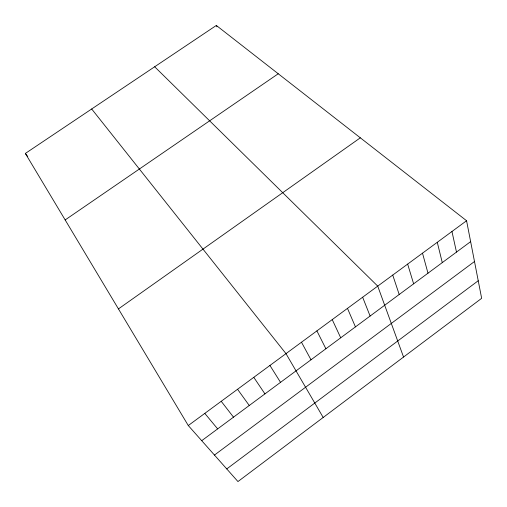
<?xml version="1.0" encoding="UTF-8"?>
<svg xmlns="http://www.w3.org/2000/svg" width="507" height="507" viewBox="0 0 507 507"><rect width="100%" height="100%" fill="white"/><g stroke="black" fill="none" stroke-linecap="round" stroke-linejoin="round"><path stroke-width="0.76" d="M226.762 468.931L478.234 280.745M214.461 455.064L474.495 261.511M201.71 440.691L470.629 241.63M188.281 425.538L466.573 220.741L216.324 25.439L25.35 153.444L188.281 425.538L237.96 481.561L481.65 298.319L466.573 220.741M118.442 308.909L360.319 137.822M65.162 219.93L278.242 73.762M154.667 66.766L377.728 286.125L403.547 357.048M204.796 413.382L217.649 428.89M91.678 108.98L285.986 353.639L323.193 417.47M25.35 153.444L27.752 156.524M221.217 401.297L233.499 417.16M237.549 389.281L249.26 405.492M253.785 377.335L264.939 393.888M269.933 365.452L280.529 382.348M301.488 342.231L311.006 359.793M316.9 330.887L325.893 348.765M332.231 319.606L340.71 337.801M216.324 25.439L216.939 26.839M347.479 308.383L355.445 326.895M362.644 297.222L370.104 316.045M392.735 275.079L399.199 294.504M407.66 264.096L413.63 283.825M422.502 253.17L427.99 273.191M437.275 242.308L442.281 262.62M451.959 231.496L456.49 252.099"/></g></svg>
